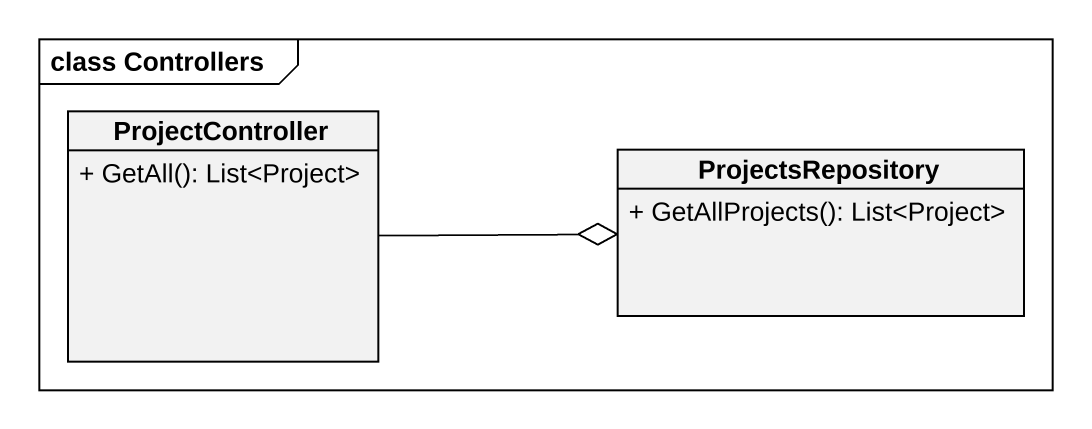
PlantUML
@startuml
mainframe class Controllers
hide circle
hide empty members
skinparam classAttributeIconSize 0
class ProjectController {
  + GetAll(): List<Project>
}
class ProjectsRepository {
  + GetAllProjects(): List<Project>
}
ProjectController -right-o ProjectsRepository
@enduml
